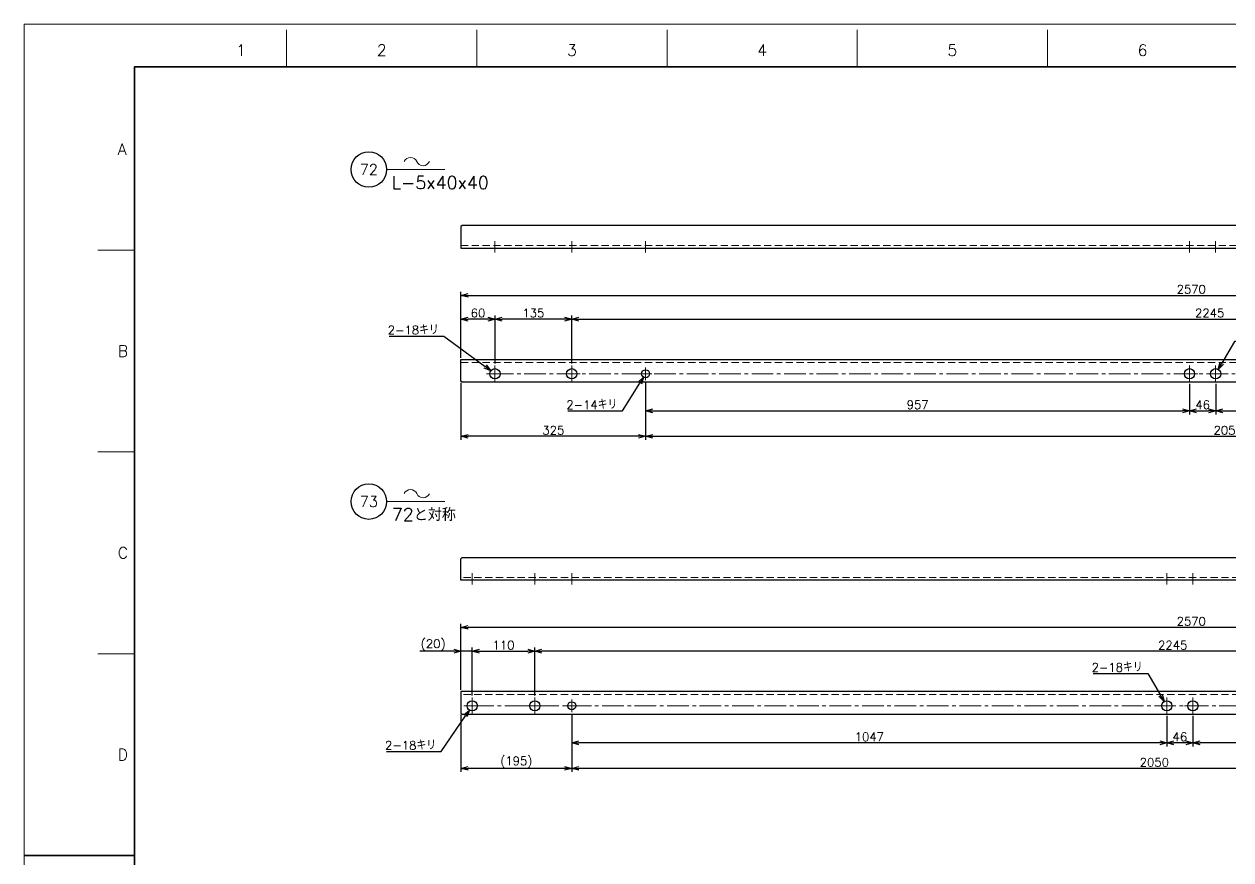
# Model space of a CAD drawing. Header units: millimetres. Extents: x 0 to 4141, y -24 to 2915.
# Drawn here: x 0 to 2123, y 1445 to 2915 of the extents above; entities that cross this region are included whole.
import ezdxf
from ezdxf import colors
from ezdxf.entities.mleader import LeaderData, LeaderLine
from ezdxf.enums import TextEntityAlignment as Align
from ezdxf.math import Vec2, Vec3

# ---------------------------------------------------------------- set-up
doc = ezdxf.new("R2010")
doc.units = ezdxf.units.MM
doc.header["$LTSCALE"] = 2
doc.header["$PDMODE"] = 99
doc.header["$PDSIZE"] = 1
doc.linetypes.add('CENTER2', pattern=[28.575, 19.05, -3.175, 3.175, -3.175])
doc.linetypes.add('HIDDEN', pattern=[9.525, 6.35, -3.175])
for name, color, linetype, lineweight in [('04_HIDDEN', 2, 'HIDDEN', 13), ('05_CENTER', 4, 'CENTER2', 13), ('08_DIM', 3, 'Continuous', 13), ('90_FRAME', 5, 'Continuous', 35)]:
    doc.layers.add(name, color=color, linetype=linetype, lineweight=lineweight)
doc.layers.add('91_BLANK', color=5, linetype='Continuous', lineweight=0, plot=False)
doc.styles.add('KSS_TXT', font='txt.shx', dxfattribs={"bigfont": 'extfont2.shx'})
doc.styles.get("Standard").update_dxf_attribs({"font": 'txt.shx', "bigfont": 'extfont2.shx'})
doc.dimstyles.new('KSS_DIM', dxfattribs={"dimscale": 5, "dimtxt": 3, "dimasz": 2.5, "dimexe": 1.25, "dimexo": 0.625, "dimtad": 1, "dimdsep": 46, "dimtxsty": 'KSS_TXT', "dimblk": 'OPEN30', "dimcen": 0, "dimazin": 2, "dimtfac": 0.75, "dimtmove": 0, "dimatfit": 3, "dimldrblk": 'OPEN30', "dimfxl": 1.25, "dimtolj": 1, "dimarcsym": 0})
doc.dimstyles.new('KSS_DIM$3', dxfattribs={"dimscale": 5, "dimtxt": 3, "dimasz": 2.5, "dimexe": 1.25, "dimexo": 0.625, "dimtad": 1, "dimtih": 1, "dimtoh": 1, "dimdsep": 46, "dimtxsty": 'KSS_TXT', "dimblk": 'OPEN30', "dimcen": 0, "dimazin": 2, "dimtfac": 0.75, "dimtofl": 0, "dimtmove": 0, "dimatfit": 3, "dimldrblk": 'OPEN30', "dimfxl": 1.25, "dimtolj": 1, "dimarcsym": 0})

# ---------------------------------------------------------------- blocks, each defined once
blk = doc.blocks.new('AM_BALLOON1')
at = {"transparency": 16777216}
blk.add_circle((0, 0), 5, dxfattribs=at)
blk.add_attdef('B_NUMBER', text='', height=3, dxfattribs=at).set_placement((0, 0), align=Align.MIDDLE_CENTER)
blk = doc.blocks.new('_OPEN')
at = {"color": 0, "linetype": 'ByBlock'}
for p, q in [((-1, 0.17), (0, 0)), ((0, 0), (-1, -0.17)), ((0, 0), (-1, 0))]:
    blk.add_line(p, q, dxfattribs=at)
blk = doc.blocks.new('p1ba05')
for centre, start, end in [((-2.95, 0.29), 24.2276, 155.5758), ((0, 1.62), 204.2276, 335.5758)]:
    blk.add_arc(centre, 1.62, start, end)
blk = doc.blocks.new('_Open30')
at = {"color": 0, "linetype": 'ByBlock', "lineweight": -2}
for p, q in [((-1, 0.27), (0, 0)), ((0, 0), (-1, -0.27)), ((0, 0), (-1, 0))]:
    blk.add_line(p, q, dxfattribs=at)
blk = doc.blocks.new('*D166')
at = {"layer": '08_DIM', "color": 0, "lineweight": -2, "transparency": 16777216}
for p, q in [((828.5, 2317.6), (828.5, 2402)), ((963.5, 2317.6), (963.5, 2402)), ((951, 2395.7), (841, 2395.7))]:
    blk.add_line(p, q, dxfattribs=at)
at = {"layer": 'Defpoints', "color": 0, "transparency": 16777216}
for p in [(828.5, 2395.7), (828.5, 2314.4), (963.5, 2314.4)]:
    blk.add_point(p, dxfattribs=at)
at = {"layer": '08_DIM', "color": 0, "lineweight": -2, "transparency": 16777216, "xscale": 12.5, "yscale": 12.5, "zscale": 12.5, "rotation": 180}
blk.add_blockref('_Open30', (828.5, 2395.7), dxfattribs=at)
at = {"layer": '08_DIM', "color": 0, "lineweight": -2, "transparency": 16777216, "xscale": 12.5, "yscale": 12.5, "zscale": 12.5}
blk.add_blockref('_Open30', (963.5, 2395.7), dxfattribs=at)
at = {"layer": '08_DIM', "color": 0, "transparency": 16777216, "insert": (896, 2406.4), "char_height": 15, "attachment_point": 5, "style": 'KSS_TXT'}
blk.add_mtext('\\A1;135', dxfattribs=at)
blk = doc.blocks.new('*D167')
at = {"layer": '08_DIM', "color": 0, "lineweight": -2, "transparency": 16777216}
for p, q in [((768.5, 2327.8), (768.5, 2402)), ((828.5, 2317.6), (828.5, 2402)), ((816, 2395.7), (781, 2395.7))]:
    blk.add_line(p, q, dxfattribs=at)
at = {"layer": 'Defpoints', "color": 0, "transparency": 16777216}
for p in [(768.5, 2395.7), (768.5, 2324.6), (828.5, 2314.4)]:
    blk.add_point(p, dxfattribs=at)
at = {"layer": '08_DIM', "color": 0, "lineweight": -2, "transparency": 16777216, "xscale": 12.5, "yscale": 12.5, "zscale": 12.5, "rotation": 180}
blk.add_blockref('_Open30', (768.5, 2395.7), dxfattribs=at)
at = {"layer": '08_DIM', "color": 0, "lineweight": -2, "transparency": 16777216, "xscale": 12.5, "yscale": 12.5, "zscale": 12.5}
blk.add_blockref('_Open30', (828.5, 2395.7), dxfattribs=at)
at = {"layer": '08_DIM', "color": 0, "transparency": 16777216, "insert": (798.5, 2406.4), "char_height": 15, "attachment_point": 5, "style": 'KSS_TXT'}
blk.add_mtext('\\A1;60', dxfattribs=at)
blk = doc.blocks.new('*D168')
at = {"layer": '08_DIM', "color": 0, "lineweight": -2, "transparency": 16777216}
for p, q in [((768.5, 2283.5), (768.5, 2183.3)), ((1093.5, 2285.3), (1093.5, 2183.3)), ((1081, 2189.6), (781, 2189.6))]:
    blk.add_line(p, q, dxfattribs=at)
at = {"layer": 'Defpoints', "color": 0, "transparency": 16777216}
for p in [(768.5, 2286.6), (1093.5, 2288.5), (768.5, 2189.6)]:
    blk.add_point(p, dxfattribs=at)
at = {"layer": '08_DIM', "color": 0, "lineweight": -2, "transparency": 16777216, "xscale": 12.5, "yscale": 12.5, "zscale": 12.5, "rotation": 180}
blk.add_blockref('_Open30', (768.5, 2189.6), dxfattribs=at)
at = {"layer": '08_DIM', "color": 0, "lineweight": -2, "transparency": 16777216, "xscale": 12.5, "yscale": 12.5, "zscale": 12.5}
blk.add_blockref('_Open30', (1093.5, 2189.6), dxfattribs=at)
at = {"layer": '08_DIM', "color": 0, "transparency": 16777216, "insert": (931, 2200.2), "char_height": 15, "attachment_point": 5, "style": 'KSS_TXT'}
blk.add_mtext('\\A1;325', dxfattribs=at)
blk = doc.blocks.new('*D169')
at = {"layer": '08_DIM', "color": 0, "lineweight": -2, "transparency": 16777216}
for p, q in [((1093.5, 2285.3), (1093.5, 2228.2)), ((2050.5, 2281.7), (2050.5, 2228.2)), ((1106, 2234.4), (2038, 2234.4))]:
    blk.add_line(p, q, dxfattribs=at)
at = {"layer": 'Defpoints', "color": 0, "transparency": 16777216}
for p in [(1093.5, 2288.5), (2050.5, 2284.8), (2050.5, 2234.4)]:
    blk.add_point(p, dxfattribs=at)
at = {"layer": '08_DIM', "color": 0, "lineweight": -2, "transparency": 16777216, "xscale": 12.5, "yscale": 12.5, "zscale": 12.5, "rotation": 180}
blk.add_blockref('_Open30', (1093.5, 2234.4), dxfattribs=at)
at = {"layer": '08_DIM', "color": 0, "lineweight": -2, "transparency": 16777216, "xscale": 12.5, "yscale": 12.5, "zscale": 12.5}
blk.add_blockref('_Open30', (2050.5, 2234.4), dxfattribs=at)
at = {"layer": '08_DIM', "color": 0, "transparency": 16777216, "insert": (1572, 2245.1), "char_height": 15, "attachment_point": 5, "style": 'KSS_TXT'}
blk.add_mtext('\\A1;957', dxfattribs=at)
blk = doc.blocks.new('*D170')
at = {"layer": '08_DIM', "color": 0, "lineweight": -2, "transparency": 16777216}
for p, q in [((1093.5, 2285.3), (1093.5, 2183.3)), ((3143.5, 2285.3), (3143.5, 2183.3)), ((1106, 2189.6), (3131, 2189.6))]:
    blk.add_line(p, q, dxfattribs=at)
at = {"layer": 'Defpoints', "color": 0, "transparency": 16777216}
for p in [(1093.5, 2288.5), (3143.5, 2288.5), (3143.5, 2189.6)]:
    blk.add_point(p, dxfattribs=at)
at = {"layer": '08_DIM', "color": 0, "lineweight": -2, "transparency": 16777216, "xscale": 12.5, "yscale": 12.5, "zscale": 12.5, "rotation": 180}
blk.add_blockref('_Open30', (1093.5, 2189.6), dxfattribs=at)
at = {"layer": '08_DIM', "color": 0, "lineweight": -2, "transparency": 16777216, "xscale": 12.5, "yscale": 12.5, "zscale": 12.5}
blk.add_blockref('_Open30', (3143.5, 2189.6), dxfattribs=at)
at = {"layer": '08_DIM', "color": 0, "transparency": 16777216, "insert": (2118.5, 2200.2), "char_height": 15, "attachment_point": 5, "style": 'KSS_TXT'}
blk.add_mtext('\\A1;2050', dxfattribs=at)
blk = doc.blocks.new('*D171')
at = {"layer": '08_DIM', "color": 0, "lineweight": -2, "transparency": 16777216}
for p, q in [((2050.5, 2281.7), (2050.5, 2228.2)), ((2096.5, 2281.7), (2096.5, 2228.2)), ((2063, 2234.4), (2084, 2234.4))]:
    blk.add_line(p, q, dxfattribs=at)
at = {"layer": 'Defpoints', "color": 0, "transparency": 16777216}
for p in [(2050.5, 2284.8), (2096.5, 2284.8), (2096.5, 2234.4)]:
    blk.add_point(p, dxfattribs=at)
at = {"layer": '08_DIM', "color": 0, "lineweight": -2, "transparency": 16777216, "xscale": 12.5, "yscale": 12.5, "zscale": 12.5, "rotation": 180}
blk.add_blockref('_Open30', (2050.5, 2234.4), dxfattribs=at)
at = {"layer": '08_DIM', "color": 0, "lineweight": -2, "transparency": 16777216, "xscale": 12.5, "yscale": 12.5, "zscale": 12.5}
blk.add_blockref('_Open30', (2096.5, 2234.4), dxfattribs=at)
at = {"layer": '08_DIM', "color": 0, "transparency": 16777216, "insert": (2073.5, 2245.1), "char_height": 15, "attachment_point": 5, "style": 'KSS_TXT'}
blk.add_mtext('\\A1;46', dxfattribs=at)
blk = doc.blocks.new('*D172')
at = {"layer": '08_DIM', "color": 0, "lineweight": -2, "transparency": 16777216}
for p, q in [((2096.5, 2281.7), (2096.5, 2228.2)), ((3143.5, 2285.3), (3143.5, 2228.2)), ((2109, 2234.4), (3131, 2234.4))]:
    blk.add_line(p, q, dxfattribs=at)
at = {"layer": 'Defpoints', "color": 0, "transparency": 16777216}
for p in [(2096.5, 2284.8), (3143.5, 2288.5), (3143.5, 2234.4)]:
    blk.add_point(p, dxfattribs=at)
at = {"layer": '08_DIM', "color": 0, "lineweight": -2, "transparency": 16777216, "xscale": 12.5, "yscale": 12.5, "zscale": 12.5, "rotation": 180}
blk.add_blockref('_Open30', (2096.5, 2234.4), dxfattribs=at)
at = {"layer": '08_DIM', "color": 0, "lineweight": -2, "transparency": 16777216, "xscale": 12.5, "yscale": 12.5, "zscale": 12.5}
blk.add_blockref('_Open30', (3143.5, 2234.4), dxfattribs=at)
at = {"layer": '08_DIM', "color": 0, "transparency": 16777216, "insert": (2620, 2245.1), "char_height": 15, "attachment_point": 5, "style": 'KSS_TXT'}
blk.add_mtext('\\A1;1047', dxfattribs=at)
blk = doc.blocks.new('*D174')
at = {"layer": '08_DIM', "color": 0, "lineweight": -2, "transparency": 16777216}
for p, q in [((768.5, 2327.8), (768.5, 2443.8)), ((3338.5, 2327.8), (3338.5, 2443.8)), ((781, 2437.5), (3326, 2437.5))]:
    blk.add_line(p, q, dxfattribs=at)
at = {"layer": 'Defpoints', "color": 0, "transparency": 16777216}
for p in [(3338.5, 2437.5), (768.5, 2324.6), (3338.5, 2324.6)]:
    blk.add_point(p, dxfattribs=at)
at = {"layer": '08_DIM', "color": 0, "lineweight": -2, "transparency": 16777216, "xscale": 12.5, "yscale": 12.5, "zscale": 12.5, "rotation": 180}
blk.add_blockref('_Open30', (768.5, 2437.5), dxfattribs=at)
at = {"layer": '08_DIM', "color": 0, "lineweight": -2, "transparency": 16777216, "xscale": 12.5, "yscale": 12.5, "zscale": 12.5}
blk.add_blockref('_Open30', (3338.5, 2437.5), dxfattribs=at)
at = {"layer": '08_DIM', "color": 0, "transparency": 16777216, "insert": (2053.5, 2448.2), "char_height": 15, "attachment_point": 5, "style": 'KSS_TXT'}
blk.add_mtext('\\A1;2570', dxfattribs=at)
blk = doc.blocks.new('*D178')
at = {"layer": '08_DIM', "color": 0, "lineweight": -2, "transparency": 16777216}
for p, q in [((963.5, 2317.6), (963.5, 2402)), ((3208.5, 2317.6), (3208.5, 2402)), ((976, 2395.7), (3196, 2395.7))]:
    blk.add_line(p, q, dxfattribs=at)
at = {"layer": 'Defpoints', "color": 0, "transparency": 16777216}
for p in [(3208.5, 2395.7), (963.5, 2314.4), (3208.5, 2314.4)]:
    blk.add_point(p, dxfattribs=at)
at = {"layer": '08_DIM', "color": 0, "lineweight": -2, "transparency": 16777216, "xscale": 12.5, "yscale": 12.5, "zscale": 12.5, "rotation": 180}
blk.add_blockref('_Open30', (963.5, 2395.7), dxfattribs=at)
at = {"layer": '08_DIM', "color": 0, "lineweight": -2, "transparency": 16777216, "xscale": 12.5, "yscale": 12.5, "zscale": 12.5}
blk.add_blockref('_Open30', (3208.5, 2395.7), dxfattribs=at)
at = {"layer": '08_DIM', "color": 0, "transparency": 16777216, "insert": (2086, 2406.4), "char_height": 15, "attachment_point": 5, "style": 'KSS_TXT'}
blk.add_mtext('\\A1;2245', dxfattribs=at)
blk = doc.blocks.new('*D180')
at = {"layer": '08_DIM', "color": 0, "lineweight": -2, "transparency": 16777216}
for p, q in [((642.4, 2365.9), (738.7, 2365.9)), ((738.7, 2365.9), (811.2, 2312.4))]:
    blk.add_line(p, q, dxfattribs=at)
at = {"layer": 'Defpoints', "color": 0, "transparency": 16777216}
for p in [(821.2, 2305), (835.7, 2294.3)]:
    blk.add_point(p, dxfattribs=at)
at = {"layer": '08_DIM', "color": 0, "lineweight": -2, "transparency": 16777216, "xscale": 12.5, "yscale": 12.5, "zscale": 12.5, "rotation": 323.5461561067264}
blk.add_blockref('_Open30', (821.2, 2305), dxfattribs=at)
at = {"layer": '08_DIM', "color": 0, "transparency": 16777216, "insert": (684.6, 2376.5), "char_height": 15, "attachment_point": 5, "style": 'KSS_TXT'}
blk.add_mtext('\\A1;2-18キリ', dxfattribs=at)
blk = doc.blocks.new('*D181')
at = {"layer": '08_DIM', "color": 0, "lineweight": -2, "transparency": 16777216}
for p, q in [((1052.9, 2234.5), (1083.2, 2283.1)), ((956.6, 2234.5), (1052.9, 2234.5))]:
    blk.add_line(p, q, dxfattribs=at)
at = {"layer": 'Defpoints', "color": 0, "transparency": 16777216}
for p in [(1089.8, 2293.7), (1097.2, 2305.6)]:
    blk.add_point(p, dxfattribs=at)
at = {"layer": '08_DIM', "color": 0, "lineweight": -2, "transparency": 16777216, "xscale": 12.5, "yscale": 12.5, "zscale": 12.5, "rotation": 58.12171467433208}
blk.add_blockref('_Open30', (1089.8, 2293.7), dxfattribs=at)
at = {"layer": '08_DIM', "color": 0, "transparency": 16777216, "insert": (998.8, 2245.1), "char_height": 15, "attachment_point": 5, "style": 'KSS_TXT'}
blk.add_mtext('\\A1;2-14キリ', dxfattribs=at)
blk = doc.blocks.new('*D182')
at = {"layer": '08_DIM', "color": 0, "lineweight": -2, "transparency": 16777216}
for p, q in [((2129.7, 2356.5), (2107.3, 2318.2)), ((2226.1, 2356.5), (2129.7, 2356.5))]:
    blk.add_line(p, q, dxfattribs=at)
at = {"layer": 'Defpoints', "color": 0, "transparency": 16777216}
for p in [(2101, 2307.4), (2091.9, 2291.9)]:
    blk.add_point(p, dxfattribs=at)
at = {"layer": '08_DIM', "color": 0, "lineweight": -2, "transparency": 16777216, "xscale": 12.5, "yscale": 12.5, "zscale": 12.5, "rotation": 239.6590220058296}
blk.add_blockref('_Open30', (2101, 2307.4), dxfattribs=at)
at = {"layer": '08_DIM', "color": 0, "transparency": 16777216, "insert": (2183.8, 2367.1), "char_height": 15, "attachment_point": 5, "style": 'KSS_TXT'}
blk.add_mtext('\\A1;2-18キリ', dxfattribs=at)
blk = doc.blocks.new('*D188')
at = {"layer": '08_DIM', "color": 0, "lineweight": -2, "transparency": 16777216}
for p, q in [((788.5, 1733.5), (788.5, 1818)), ((801, 1811.7), (886, 1811.7)), ((898.5, 1733.5), (898.5, 1818))]:
    blk.add_line(p, q, dxfattribs=at)
at = {"layer": 'Defpoints', "color": 0, "transparency": 16777216}
for p in [(898.5, 1811.7), (788.5, 1730.4), (898.5, 1730.4)]:
    blk.add_point(p, dxfattribs=at)
at = {"layer": '08_DIM', "color": 0, "lineweight": -2, "transparency": 16777216, "xscale": 12.5, "yscale": 12.5, "zscale": 12.5, "rotation": 180}
blk.add_blockref('_Open30', (788.5, 1811.7), dxfattribs=at)
at = {"layer": '08_DIM', "color": 0, "lineweight": -2, "transparency": 16777216, "xscale": 12.5, "yscale": 12.5, "zscale": 12.5}
blk.add_blockref('_Open30', (898.5, 1811.7), dxfattribs=at)
at = {"layer": '08_DIM', "color": 0, "transparency": 16777216, "insert": (843.5, 1822.3), "char_height": 15, "attachment_point": 5, "style": 'KSS_TXT'}
blk.add_mtext('\\A1;110', dxfattribs=at)
blk = doc.blocks.new('*D192')
at = {"layer": '08_DIM', "color": 0, "lineweight": -2, "transparency": 16777216}
for p, q in [((3013.5, 1701.3), (3013.5, 1644.2)), ((2056.5, 1697.7), (2056.5, 1644.2)), ((3001, 1650.4), (2069, 1650.4))]:
    blk.add_line(p, q, dxfattribs=at)
at = {"layer": 'Defpoints', "color": 0, "transparency": 16777216}
for p in [(2056.5, 1700.8), (3013.5, 1704.4), (2056.5, 1650.4)]:
    blk.add_point(p, dxfattribs=at)
at = {"layer": '08_DIM', "color": 0, "lineweight": -2, "transparency": 16777216, "xscale": 12.5, "yscale": 12.5, "zscale": 12.5, "rotation": 180}
blk.add_blockref('_Open30', (2056.5, 1650.4), dxfattribs=at)
at = {"layer": '08_DIM', "color": 0, "lineweight": -2, "transparency": 16777216, "xscale": 12.5, "yscale": 12.5, "zscale": 12.5}
blk.add_blockref('_Open30', (3013.5, 1650.4), dxfattribs=at)
at = {"layer": '08_DIM', "color": 0, "transparency": 16777216, "insert": (2535, 1661.1), "char_height": 15, "attachment_point": 5, "style": 'KSS_TXT'}
blk.add_mtext('\\A1;957', dxfattribs=at)
blk = doc.blocks.new('*D193')
at = {"layer": '08_DIM', "color": 0, "lineweight": -2, "transparency": 16777216}
for p, q in [((963.5, 1701.3), (963.5, 1599.3)), ((3013.5, 1701.3), (3013.5, 1599.3)), ((3001, 1605.6), (976, 1605.6))]:
    blk.add_line(p, q, dxfattribs=at)
at = {"layer": 'Defpoints', "color": 0, "transparency": 16777216}
for p in [(963.5, 1704.4), (3013.5, 1704.4), (963.5, 1605.6)]:
    blk.add_point(p, dxfattribs=at)
at = {"layer": '08_DIM', "color": 0, "lineweight": -2, "transparency": 16777216, "xscale": 12.5, "yscale": 12.5, "zscale": 12.5, "rotation": 180}
blk.add_blockref('_Open30', (963.5, 1605.6), dxfattribs=at)
at = {"layer": '08_DIM', "color": 0, "lineweight": -2, "transparency": 16777216, "xscale": 12.5, "yscale": 12.5, "zscale": 12.5}
blk.add_blockref('_Open30', (3013.5, 1605.6), dxfattribs=at)
at = {"layer": '08_DIM', "color": 0, "transparency": 16777216, "insert": (1988.5, 1616.2), "char_height": 15, "attachment_point": 5, "style": 'KSS_TXT'}
blk.add_mtext('\\A1;2050', dxfattribs=at)
blk = doc.blocks.new('*D194')
at = {"layer": '08_DIM', "color": 0, "lineweight": -2, "transparency": 16777216}
for p, q in [((2010.5, 1697.7), (2010.5, 1644.2)), ((2056.5, 1697.7), (2056.5, 1644.2)), ((2044, 1650.4), (2023, 1650.4))]:
    blk.add_line(p, q, dxfattribs=at)
at = {"layer": 'Defpoints', "color": 0, "transparency": 16777216}
for p in [(2010.5, 1700.8), (2056.5, 1700.8), (2010.5, 1650.4)]:
    blk.add_point(p, dxfattribs=at)
at = {"layer": '08_DIM', "color": 0, "lineweight": -2, "transparency": 16777216, "xscale": 12.5, "yscale": 12.5, "zscale": 12.5, "rotation": 180}
blk.add_blockref('_Open30', (2010.5, 1650.4), dxfattribs=at)
at = {"layer": '08_DIM', "color": 0, "lineweight": -2, "transparency": 16777216, "xscale": 12.5, "yscale": 12.5, "zscale": 12.5}
blk.add_blockref('_Open30', (2056.5, 1650.4), dxfattribs=at)
at = {"layer": '08_DIM', "color": 0, "transparency": 16777216, "insert": (2033.5, 1661), "char_height": 15, "attachment_point": 5, "style": 'KSS_TXT'}
blk.add_mtext('\\A1;46', dxfattribs=at)
blk = doc.blocks.new('*D195')
at = {"layer": '08_DIM', "color": 0, "lineweight": -2, "transparency": 16777216}
for p, q in [((963.5, 1701.3), (963.5, 1644.2)), ((2010.5, 1697.7), (2010.5, 1644.2)), ((1998, 1650.4), (976, 1650.4))]:
    blk.add_line(p, q, dxfattribs=at)
at = {"layer": 'Defpoints', "color": 0, "transparency": 16777216}
for p in [(963.5, 1704.4), (2010.5, 1700.8), (963.5, 1650.4)]:
    blk.add_point(p, dxfattribs=at)
at = {"layer": '08_DIM', "color": 0, "lineweight": -2, "transparency": 16777216, "xscale": 12.5, "yscale": 12.5, "zscale": 12.5, "rotation": 180}
blk.add_blockref('_Open30', (963.5, 1650.4), dxfattribs=at)
at = {"layer": '08_DIM', "color": 0, "lineweight": -2, "transparency": 16777216, "xscale": 12.5, "yscale": 12.5, "zscale": 12.5}
blk.add_blockref('_Open30', (2010.5, 1650.4), dxfattribs=at)
at = {"layer": '08_DIM', "color": 0, "transparency": 16777216, "insert": (1487, 1661), "char_height": 15, "attachment_point": 5, "style": 'KSS_TXT'}
blk.add_mtext('\\A1;1047', dxfattribs=at)
blk = doc.blocks.new('*D196')
at = {"layer": '08_DIM', "color": 0, "lineweight": -2, "transparency": 16777216}
for p, q in [((768.5, 1699.5), (768.5, 1599.3)), ((963.5, 1701.3), (963.5, 1599.3)), ((951, 1605.6), (781, 1605.6))]:
    blk.add_line(p, q, dxfattribs=at)
at = {"layer": 'Defpoints', "color": 0, "transparency": 16777216}
for p in [(768.5, 1702.6), (963.5, 1704.4), (768.5, 1605.6)]:
    blk.add_point(p, dxfattribs=at)
at = {"layer": '08_DIM', "color": 0, "lineweight": -2, "transparency": 16777216, "xscale": 12.5, "yscale": 12.5, "zscale": 12.5, "rotation": 180}
blk.add_blockref('_Open30', (768.5, 1605.6), dxfattribs=at)
at = {"layer": '08_DIM', "color": 0, "lineweight": -2, "transparency": 16777216, "xscale": 12.5, "yscale": 12.5, "zscale": 12.5}
blk.add_blockref('_Open30', (963.5, 1605.6), dxfattribs=at)
at = {"layer": '08_DIM', "color": 0, "transparency": 16777216, "insert": (866, 1616.2), "char_height": 15, "attachment_point": 5, "style": 'KSS_TXT'}
blk.add_mtext('\\A1;(195)', dxfattribs=at)
blk = doc.blocks.new('*D197')
at = {"layer": '08_DIM', "color": 0, "lineweight": -2, "transparency": 16777216}
for p, q in [((768.5, 1743.7), (768.5, 1859.8)), ((3326, 1853.5), (781, 1853.5)), ((3338.5, 1743.7), (3338.5, 1859.8))]:
    blk.add_line(p, q, dxfattribs=at)
at = {"layer": 'Defpoints', "color": 0, "transparency": 16777216}
for p in [(768.5, 1853.5), (768.5, 1740.6), (3338.5, 1740.6)]:
    blk.add_point(p, dxfattribs=at)
at = {"layer": '08_DIM', "color": 0, "lineweight": -2, "transparency": 16777216, "xscale": 12.5, "yscale": 12.5, "zscale": 12.5, "rotation": 180}
blk.add_blockref('_Open30', (768.5, 1853.5), dxfattribs=at)
at = {"layer": '08_DIM', "color": 0, "lineweight": -2, "transparency": 16777216, "xscale": 12.5, "yscale": 12.5, "zscale": 12.5}
blk.add_blockref('_Open30', (3338.5, 1853.5), dxfattribs=at)
at = {"layer": '08_DIM', "color": 0, "transparency": 16777216, "insert": (2053.5, 1864.2), "char_height": 15, "attachment_point": 5, "style": 'KSS_TXT'}
blk.add_mtext('\\A1;2570', dxfattribs=at)
blk = doc.blocks.new('*D201')
at = {"layer": '08_DIM', "color": 0, "lineweight": -2, "transparency": 16777216}
for p, q in [((898.5, 1733.5), (898.5, 1818)), ((3131, 1811.7), (911, 1811.7)), ((3143.5, 1733.5), (3143.5, 1818))]:
    blk.add_line(p, q, dxfattribs=at)
at = {"layer": 'Defpoints', "color": 0, "transparency": 16777216}
for p in [(898.5, 1811.7), (898.5, 1730.4), (3143.5, 1730.4)]:
    blk.add_point(p, dxfattribs=at)
at = {"layer": '08_DIM', "color": 0, "lineweight": -2, "transparency": 16777216, "xscale": 12.5, "yscale": 12.5, "zscale": 12.5, "rotation": 180}
blk.add_blockref('_Open30', (898.5, 1811.7), dxfattribs=at)
at = {"layer": '08_DIM', "color": 0, "lineweight": -2, "transparency": 16777216, "xscale": 12.5, "yscale": 12.5, "zscale": 12.5}
blk.add_blockref('_Open30', (3143.5, 1811.7), dxfattribs=at)
at = {"layer": '08_DIM', "color": 0, "transparency": 16777216, "insert": (2021, 1822.3), "char_height": 15, "attachment_point": 5, "style": 'KSS_TXT'}
blk.add_mtext('\\A1;2245', dxfattribs=at)
blk = doc.blocks.new('*D202')
at = {"layer": '08_DIM', "color": 0, "lineweight": -2, "transparency": 16777216}
for p, q in [((756, 1811.7), (696, 1811.7)), ((768.5, 1743.7), (768.5, 1818)), ((788.5, 1811.7), (768.5, 1811.7)), ((788.5, 1733.5), (788.5, 1818)), ((801, 1811.7), (813.5, 1811.7))]:
    blk.add_line(p, q, dxfattribs=at)
at = {"layer": 'Defpoints', "color": 0, "transparency": 16777216}
for p in [(768.5, 1811.7), (768.5, 1740.6), (788.5, 1730.4)]:
    blk.add_point(p, dxfattribs=at)
at = {"layer": '08_DIM', "color": 0, "lineweight": -2, "transparency": 16777216, "xscale": 12.5, "yscale": 12.5, "zscale": 12.5}
blk.add_blockref('_Open30', (768.5, 1811.7), dxfattribs=at)
at = {"layer": '08_DIM', "color": 0, "lineweight": -2, "transparency": 16777216, "xscale": 12.5, "yscale": 12.5, "zscale": 12.5, "rotation": 180}
blk.add_blockref('_Open30', (788.5, 1811.7), dxfattribs=at)
at = {"layer": '08_DIM', "color": 0, "transparency": 16777216, "insert": (719.7, 1822.3), "char_height": 15, "attachment_point": 5, "style": 'KSS_TXT'}
blk.add_mtext('\\A1;(20)', dxfattribs=at)
blk = doc.blocks.new('*D186')
at = {"layer": '08_DIM', "color": 0, "lineweight": -2, "transparency": 16777216}
for p, q in [((1880.8, 1772.4), (1977.2, 1772.4)), ((1977.2, 1772.4), (1999.6, 1734.2))]:
    blk.add_line(p, q, dxfattribs=at)
at = {"layer": 'Defpoints', "color": 0, "transparency": 16777216}
for p in [(2005.9, 1723.4), (2015, 1707.8)]:
    blk.add_point(p, dxfattribs=at)
at = {"layer": '08_DIM', "color": 0, "lineweight": -2, "transparency": 16777216, "xscale": 12.5, "yscale": 12.5, "zscale": 12.5, "rotation": 300.340977994169}
blk.add_blockref('_Open30', (2005.9, 1723.4), dxfattribs=at)
at = {"layer": '08_DIM', "color": 0, "transparency": 16777216, "insert": (1923.1, 1783.1), "char_height": 15, "attachment_point": 5, "style": 'KSS_TXT'}
blk.add_mtext('\\A1;2-18キリ', dxfattribs=at)
blk = doc.blocks.new('*D187')
at = {"layer": '08_DIM', "color": 0, "lineweight": -2, "transparency": 16777216}
for p, q in [((734, 1635.4), (776.4, 1697.8)), ((637.6, 1635.4), (734, 1635.4))]:
    blk.add_line(p, q, dxfattribs=at)
at = {"layer": 'Defpoints', "color": 0, "transparency": 16777216}
for p in [(793.5, 1723.1), (783.4, 1708.2)]:
    blk.add_point(p, dxfattribs=at)
at = {"layer": '08_DIM', "color": 0, "lineweight": -2, "transparency": 16777216, "xscale": 12.5, "yscale": 12.5, "zscale": 12.5, "rotation": 55.83592478007325}
blk.add_blockref('_Open30', (783.4, 1708.2), dxfattribs=at)
at = {"layer": '08_DIM', "color": 0, "transparency": 16777216, "insert": (679.9, 1646), "char_height": 15, "attachment_point": 5, "style": 'KSS_TXT'}
blk.add_mtext('\\A1;2-18キリ', dxfattribs=at)

msp = doc.modelspace()

# ---------------------------------------------------------------- linework, layer by layer
at = {"color": 0}
for points in [[(768.454, 2520.425), (3338.454, 2520.425), (3338.454, 2558.425), (3336.454, 2560.425), (770.454, 2560.425), (768.454, 2558.425)], [(768.454, 2324.636), (3338.454, 2324.636), (3338.454, 2286.636), (3336.454, 2284.636), (770.454, 2284.636), (768.454, 2286.636)], [(3338.454, 1936.4), (768.454, 1936.4), (768.454, 1974.4), (770.454, 1976.4), (3336.454, 1976.4), (3338.454, 1974.4)], [(3338.454, 1740.612), (768.454, 1740.612), (768.454, 1702.612), (770.454, 1700.612), (3336.454, 1700.612), (3338.454, 1702.612)]]:
    msp.add_lwpolyline(points, close=True, dxfattribs=at)
for centre, radius in [((828.454, 2299.636), 9), ((963.454, 2299.636), 9), ((1093.454, 2299.636), 7), ((2050.454, 2299.636), 9), ((2096.454, 2299.636), 9), ((788.454, 1715.612), 9), ((898.454, 1715.612), 9), ((963.454, 1715.612), 7), ((2010.454, 1715.612), 9), ((2056.454, 1715.612), 9)]:
    msp.add_circle(centre, radius, dxfattribs=at)
at = {"layer": '04_HIDDEN'}
for p, q in [((768.454, 2525.425), (3338.454, 2525.425)), ((768.454, 2319.636), (3338.454, 2319.636)), ((3338.454, 1941.4), (768.454, 1941.4)), ((3338.454, 1735.612), (768.454, 1735.612))]:
    msp.add_line(p, q, dxfattribs=at)
at = {"layer": '05_CENTER'}
for p, q in [((828.454, 2512.89), (828.454, 2533.024)), ((963.454, 2512.89), (963.454, 2533.024)), ((1093.454, 2512.89), (1093.454, 2533.024)), ((2050.454, 2512.89), (2050.454, 2533.024)), ((2096.454, 2512.89), (2096.454, 2533.024)), ((828.454, 2284.823), (828.454, 2314.449)), ((963.454, 2284.823), (963.454, 2314.449)), ((2050.454, 2284.823), (2050.454, 2314.449)), ((2096.454, 2284.823), (2096.454, 2314.449)), ((843.267, 2299.636), (813.641, 2299.636)), ((3318.454, 2299.636), (828.454, 2299.636)), ((978.267, 2299.636), (948.641, 2299.636)), ((1104.64, 2299.636), (1082.268, 2299.636)), ((1093.454, 2288.45), (1093.454, 2310.822)), ((2035.641, 2299.636), (2065.267, 2299.636)), ((2081.641, 2299.636), (2111.267, 2299.636)), ((788.454, 1928.866), (788.454, 1948.999)), ((898.454, 1928.866), (898.454, 1948.999)), ((963.454, 1928.866), (963.454, 1948.999)), ((2010.454, 1928.866), (2010.454, 1948.999)), ((2056.454, 1928.866), (2056.454, 1948.999)), ((788.454, 1700.799), (788.454, 1730.425)), ((898.454, 1700.799), (898.454, 1730.425)), ((963.454, 1704.426), (963.454, 1726.798)), ((2010.454, 1700.799), (2010.454, 1730.425)), ((2056.454, 1700.799), (2056.454, 1730.425)), ((803.267, 1715.612), (773.641, 1715.612)), ((788.454, 1715.612), (3278.454, 1715.612)), ((913.267, 1715.612), (883.641, 1715.612)), ((974.64, 1715.612), (952.268, 1715.612)), ((2025.267, 1715.612), (1995.641, 1715.612)), ((2071.267, 1715.612), (2041.641, 1715.612))]:
    msp.add_line(p, q, dxfattribs=at)
at = {"layer": '08_DIM'}
for p, q in [((637.712, 2658.785), (740.501, 2658.785)), ((637.712, 2074.76), (740.501, 2074.76))]:
    msp.add_line(p, q, dxfattribs=at)
at = {"layer": '90_FRAME', "color": 4, "lineweight": 13}
for p, q in [((461.877, 2839.789), (461.877, 2904.599)), ((796.544, 2839.789), (796.544, 2904.599)), ((1131.211, 2839.789), (1131.211, 2904.599)), ((1465.878, 2839.789), (1465.878, 2904.599)), ((1800.545, 2839.789), (1800.545, 2904.599)), ((194.23, 2517.113), (129.42, 2517.113)), ((194.23, 2162.127), (129.42, 2162.127)), ((194.23, 1807.141), (129.42, 1807.141))]:
    msp.add_line(p, q, dxfattribs=at)
at = {"layer": '90_FRAME'}
msp.add_line((0, 1452.155), (194.23, 1452.155), dxfattribs=at)
msp.add_lwpolyline([(194.23, 64.52), (4076.195, 64.52), (4076.195, 2839.789), (194.23, 2839.789)], close=True, dxfattribs=at)
at = {"layer": '91_BLANK'}
msp.add_lwpolyline([(0, 0), (4141.004, 0), (4141.004, 2914.599), (0, 2914.599)], close=True, dxfattribs=at)

# ---------------------------------------------------------------- block references
at = {"layer": '08_DIM', "xscale": 7.5, "yscale": 7.5, "zscale": 7.5}
for p in [(701.942, 2665.623), (701.942, 2081.598)]:
    msp.add_blockref('p1ba05', p, dxfattribs=at)

# ---------------------------------------------------------------- texts
at = {"layer": '08_DIM', "style": 'KSS_TXT'}
for s, p in [('L-5x40x40', (646.855, 2624.703)), ('72と対称', (646.855, 2040.678))]:
    msp.add_text(s, height=22.5, dxfattribs=at).set_placement(p)
at = {"layer": '90_FRAME', "color": 0, "lineweight": 13, "style": 'KSS_TXT'}
for s, p in [('1', (381.884, 2852.698)), ('2', (629.21, 2852.698)), ('3', (963.877, 2852.698)), ('4', (1298.545, 2852.698)), ('5', (1633.212, 2852.698)), ('6', (1967.879, 2852.698))]:
    msp.add_text(s, height=20, dxfattribs=at).set_placement(p, align=Align.BOTTOM_CENTER)
for s, p in [('A', (164.787, 2694.606)), ('B', (164.787, 2339.62)), ('C', (164.787, 1984.634)), ('D', (164.787, 1629.648))]:
    msp.add_text(s, height=20, dxfattribs=at).set_placement(p, align=Align.MIDDLE_LEFT)

# ---------------------------------------------------------------- dimensions: what is measured, and where the dimension line sits
at = {"layer": '08_DIM'}
for base, p1, p2, picture, middle in [((3338.454, 2437.542), (768.454, 2324.636), (3338.454, 2324.636), '*D174', (2053.454, 2448.177)), ((768.454, 2395.734), (828.454, 2314.449), (768.454, 2324.636), '*D167', (798.454, 2406.359)), ((828.454, 2395.734), (963.454, 2314.449), (828.454, 2314.449), '*D166', (895.954, 2406.369)), ((768.454, 2189.576), (1093.454, 2288.45), (768.454, 2286.636), '*D168', (930.954, 2200.212)), ((2050.454, 2234.449), (1093.454, 2288.45), (2050.454, 2284.823), '*D169', (1571.954, 2245.084)), ((3143.454, 2189.576), (1093.454, 2288.45), (3143.454, 2288.45), '*D170', (2118.454, 2200.212)), ((2096.454, 2234.449), (2050.454, 2284.823), (2096.454, 2284.823), '*D171', (2073.454, 2245.074)), ((3143.454, 2234.449), (2096.454, 2284.823), (3143.454, 2288.45), '*D172', (2619.954, 2245.074)), ((898.454, 1811.709), (788.454, 1730.425), (898.454, 1730.425), '*D188', (843.454, 1822.334)), ((898.454, 1811.709), (3143.454, 1730.425), (898.454, 1730.425), '*D201', (2020.954, 1822.345))]:
    dim = msp.add_linear_dim(base=base, p1=p1, p2=p2, dimstyle='KSS_DIM', override={"dimarcsym": 1}, dxfattribs=at)
    dim.commit()
    dim.dimension.update_dxf_attribs({"geometry": picture, "text_midpoint": middle})
for base, p1, p2, picture, middle in [((3208.454, 2395.734), (963.454, 2314.449), (3208.454, 2314.449), '*D178', (2085.954, 2406.369)), ((768.454, 1853.517), (3338.454, 1740.612), (768.454, 1740.612), '*D197', (2053.454, 1864.153)), ((963.454, 1605.552), (3013.454, 1704.426), (963.454, 1704.426), '*D193', (1988.454, 1616.187)), ((963.454, 1650.425), (2010.454, 1700.799), (963.454, 1704.426), '*D195', (1486.954, 1661.05)), ((2010.454, 1650.425), (2056.454, 1700.799), (2010.454, 1700.799), '*D194', (2033.454, 1661.05)), ((2056.454, 1650.425), (3013.454, 1704.426), (2056.454, 1700.799), '*D192', (2534.954, 1661.06))]:
    dim = msp.add_linear_dim(base=base, p1=p1, p2=p2, angle=180, dimstyle='KSS_DIM', override={"dimarcsym": 1}, dxfattribs=at)
    dim.commit()
    dim.dimension.update_dxf_attribs({"geometry": picture, "text_midpoint": middle})
for p1, p2, picture, middle in [((835.693, 2294.289), (821.215, 2304.984), '*D180', (684.621, 2365.905)), ((2091.908, 2291.869), (2101, 2307.404), '*D182', (2183.843, 2356.468)), ((1097.151, 2305.581), (1089.757, 2293.692), '*D181', (998.815, 2234.493)), ((2015, 1707.845), (2005.908, 1723.379), '*D186', (1923.065, 1772.443)), ((793.508, 1723.059), (783.4, 1708.165), '*D187', (679.877, 1635.38))]:
    dim = msp.add_diameter_dim_2p(p1=p1, p2=p2, text='2-<>キリ', dimstyle='KSS_DIM$3', override={"dimpost": '<>', "dimtix": 1, "dimarcsym": 1}, dxfattribs=at)
    dim.commit()
    dim.dimension.update_dxf_attribs({"geometry": picture, "text_midpoint": middle, "dimtype": 163})
dim = msp.add_linear_dim(base=(768.454, 1811.709), p1=(788.454, 1730.425), p2=(768.454, 1740.612), text='(<>)', dimstyle='KSS_DIM', override={"dimarcsym": 1}, dxfattribs=at)
dim.commit()
dim.dimension.update_dxf_attribs({"geometry": '*D202', "text_midpoint": (719.704, 1822.334)})
dim = msp.add_linear_dim(base=(768.454, 1605.552), p1=(963.454, 1704.426), p2=(768.454, 1702.612), angle=180, text='(<>)', dimstyle='KSS_DIM', override={"dimarcsym": 1}, dxfattribs=at)
dim.commit()
dim.dimension.update_dxf_attribs({"geometry": '*D196', "text_midpoint": (865.954, 1616.187)})

# ---------------------------------------------------------------- leaders
ml = msp.add_multileader_block('Standard', dxfattribs=at)
ml.set_content('AM_BALLOON1', color=256, scale=6.25)
ml.set_attribute('B_NUMBER', '72', width=0)
ml.set_leader_properties(color=256, linetype='ByLayer', lineweight=-1)
ml.set_arrow_properties(name='OPEN')
ml.build(insert=Vec2(0, 0))
ml.multileader.update_dxf_attribs({"leader_type": 0, "has_dogleg": 0, "text_right_attachment_type": 6, "dogleg_length": 0, "arrow_head_size": 12.5, "scale": 2.5, "block_connection_type": 1})
ctx = ml.context
ctx.base_point, ctx.scale, ctx.char_height, ctx.arrow_head_size, ctx.landing_gap_size, ctx.plane_origin = Vec3(606.418, 2658.825), 2.5, 25, 12.5, 12.5, Vec3(606.418, 2658.825)
ctx.right_attachment, ctx.attachment_type = 6, 1
notes = []
notes.append((ctx, [(0, (0, 0, 0), (0, 0), (1, 0), 1, [])]))
ctx.block.insert = Vec3(606.418, 2658.825)
ml = msp.add_multileader_block('Standard', dxfattribs=at)
ml.set_content('AM_BALLOON1', color=256, scale=6.25)
ml.set_attribute('B_NUMBER', '73', width=0)
ml.set_leader_properties(color=256, linetype='ByLayer', lineweight=-1)
ml.set_arrow_properties(name='OPEN')
ml.build(insert=Vec2(0, 0))
ml.multileader.update_dxf_attribs({"leader_type": 0, "has_dogleg": 0, "text_right_attachment_type": 6, "dogleg_length": 0, "arrow_head_size": 12.5, "scale": 2.5, "block_connection_type": 1})
ctx = ml.context
ctx.base_point, ctx.scale, ctx.char_height, ctx.arrow_head_size, ctx.landing_gap_size, ctx.plane_origin = Vec3(606.418, 2074.801), 2.5, 25, 12.5, 12.5, Vec3(606.418, 2074.801)
ctx.right_attachment, ctx.attachment_type = 6, 1
notes.append((ctx, [(0, (0, 0, 0), (0, 0), (1, 0), 1, [])]))
ctx.block.insert = Vec3(606.418, 2074.801)
for ctx, leaders in notes:
    for number, flags, end, landing, length, lines in leaders:
        leader = LeaderData()
        leader.index, (leader.has_last_leader_line, leader.has_dogleg_vector, leader.attachment_direction) = number, flags
        leader.last_leader_point, leader.dogleg_vector, leader.dogleg_length = Vec3(end), Vec3(landing), length
        for number, points, colour, breaks in lines:
            line = LeaderLine()
            line.index, line.vertices, line.color, line.breaks = number, Vec3.list(points), colors.encode_raw_color(colour), breaks
            leader.lines.append(line)
        ctx.leaders.append(leader)

doc.saveas('drawing.dxf')
